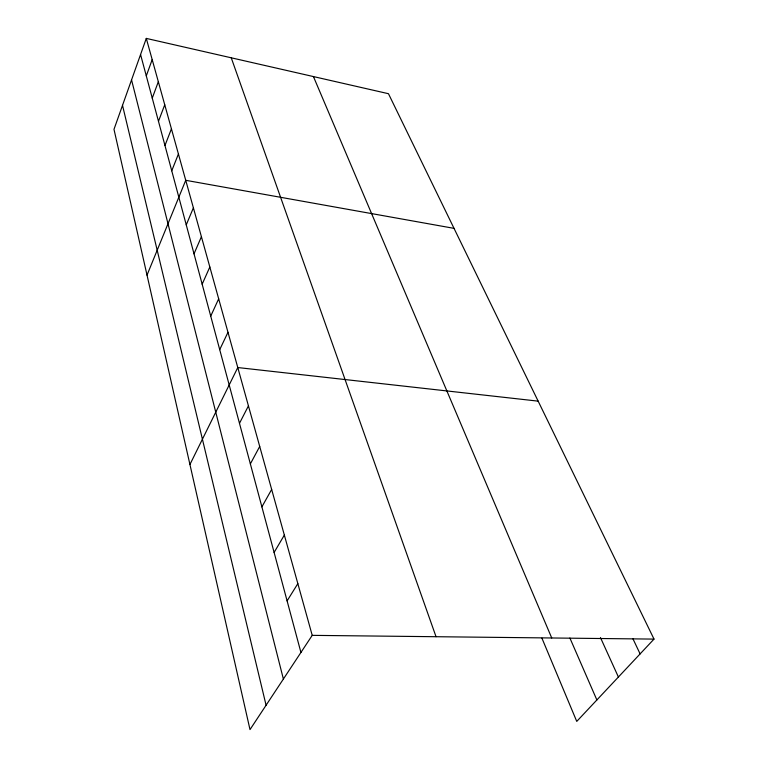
<?xml version="1.0" encoding="UTF-8"?>
<svg xmlns="http://www.w3.org/2000/svg" width="768" height="768" viewBox="0 0 768 768"><rect width="100%" height="100%" fill="white"/><g stroke="black" fill="none" stroke-linecap="round" stroke-linejoin="round"><path stroke-width="1.15" d="M146.294 38.4L113.99 129.341L250.003 729.6L312.221 635.357L146.294 38.4L388.464 93.706L654.01 639.101L576.749 721.402L541.93 638.179M146.294 75.878L152.189 59.616M152.256 98.122L158.333 81.725M158.477 121.306L164.746 104.784M164.966 145.507L171.427 128.851M171.744 170.784L178.426 154.003M147.024 275.126L185.731 180.307L454.032 228.355M186.25 224.861L193.392 207.85M194.016 253.834L201.408 236.717M202.166 284.208L209.827 267.005M210.73 316.118L218.678 298.819M219.715 349.651L227.981 332.294M189.936 464.506L237.782 367.546L538.157 401.146M239.482 423.331L248.438 405.888M250.358 463.901L259.709 446.458M261.888 506.861L271.661 489.446M274.109 552.442L284.352 535.085M287.098 600.883L297.84 583.632M312.221 635.357L654.01 639.101M632.995 638.899L640.109 653.904M600.451 637.555L618.403 677.03M569.894 638.026L596.87 699.965M313.43 76.57L551.731 637.978M231.245 57.802L436.042 636.72M140.563 54.518L300.931 652.454M131.549 79.91L283.382 679.037M122.515 105.341L266.083 705.245"/></g></svg>
